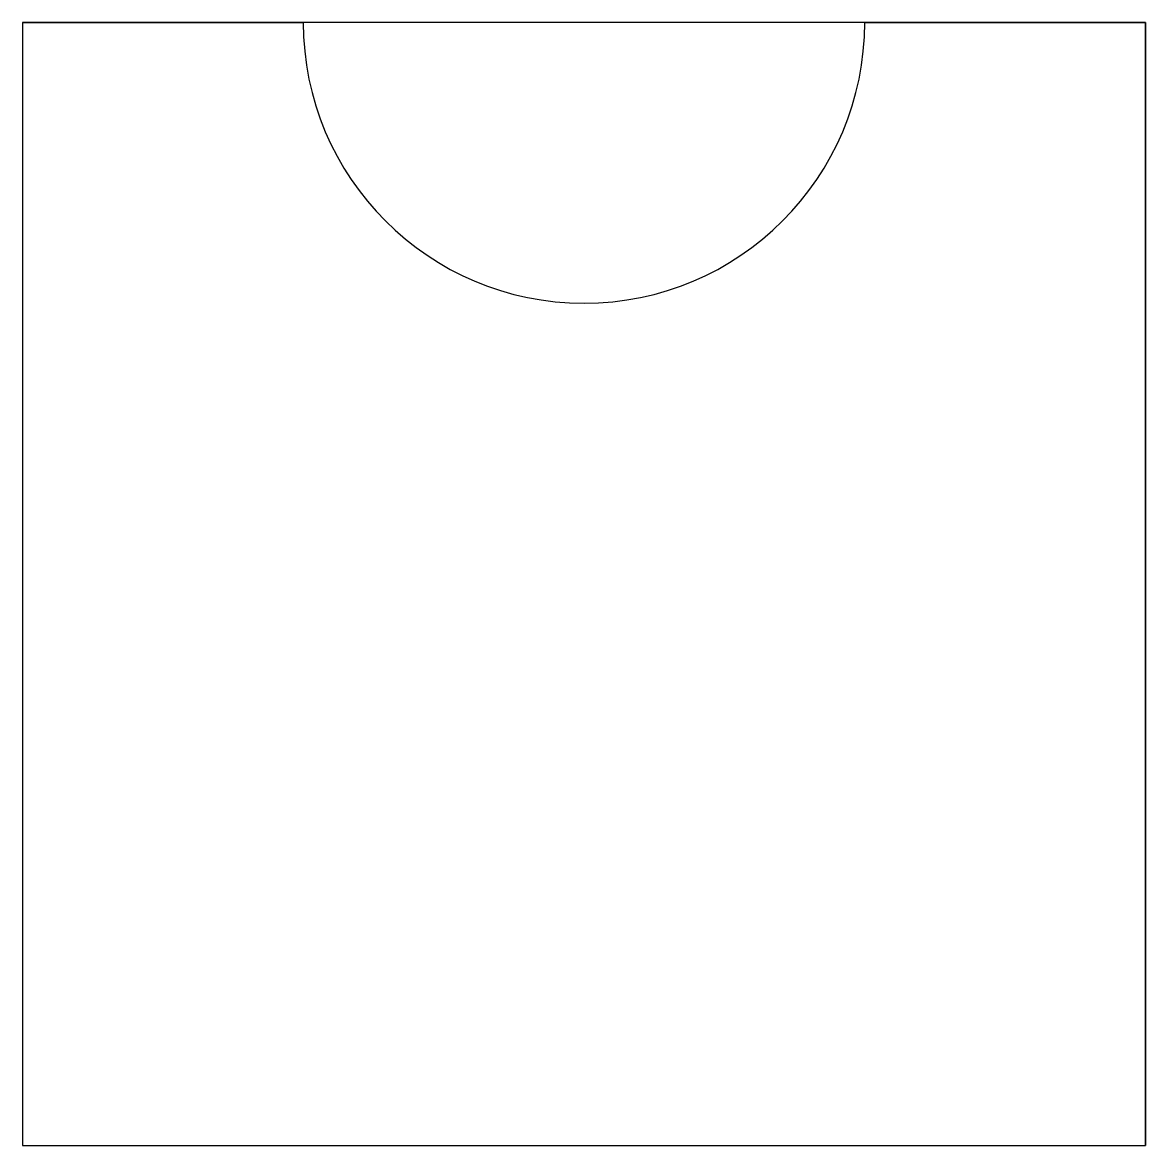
# Model space of a CAD drawing. Extents: x 0 to 10, y 0 to 10.
import ezdxf

# ---------------------------------------------------------------- set-up
doc = ezdxf.new("R2010")
doc.units = 0
doc.layers.get('0').update_dxf_attribs({"linetype": 'CONTINUOUS'})

# ---------------------------------------------------------------- blocks, each defined once
blk = doc.blocks.new('*U6')
at = {"color": 7}
for p, q in [((0, 10, 10), (2.5, 10, 10)), ((0, 10), (0, 10, 10)), ((0, 10, 10), (0, 0, 10)), ((0, 10), (0, 0)), ((10, 10), (0, 10)), ((7.5, 10, 5), (2.5, 10, 5)), ((2.5, 10, 5), (2.5, 10, 10)), ((2.5, 10, 5), (2.5, 10, 10)), ((7.5, 10, 10), (10, 10, 10)), ((7.5, 10, 5), (7.5, 10, 10)), ((7.5, 10, 5), (7.5, 10, 10)), ((10, 10), (10, 10, 10)), ((10, 10, 10), (10, 0, 10)), ((10, 0), (10, 10)), ((2.690301, 9.043292, 5), (2.690301, 9.043292, 10)), ((7.309699, 9.043291, 5), (7.309699, 9.043291, 10)), ((3.232233, 8.232233, 5), (3.232233, 8.232233, 10)), ((6.767766, 8.232233, 5), (6.767766, 8.232233, 10)), ((4.043291, 7.690301, 5), (4.043291, 7.690301, 10)), ((5.956708, 7.690301, 5), (5.956708, 7.690301, 10)), ((5, 7.5, 5), (5, 7.5, 10)), ((0, 0), (0, 0, 10)), ((0, 0, 10), (10, 0, 10)), ((0, 0), (10, 0)), ((10, 0, 10), (10, 0))]:
    blk.add_line(p, q, dxfattribs=at)
for centre in [(5, 10, 10), (5, 10, 5)]:
    blk.add_arc(centre, 2.5, 180, 0, dxfattribs=at)

msp = doc.modelspace()

# ---------------------------------------------------------------- block references
msp.add_blockref('*U6', (0, 0))

doc.saveas('drawing.dxf')
